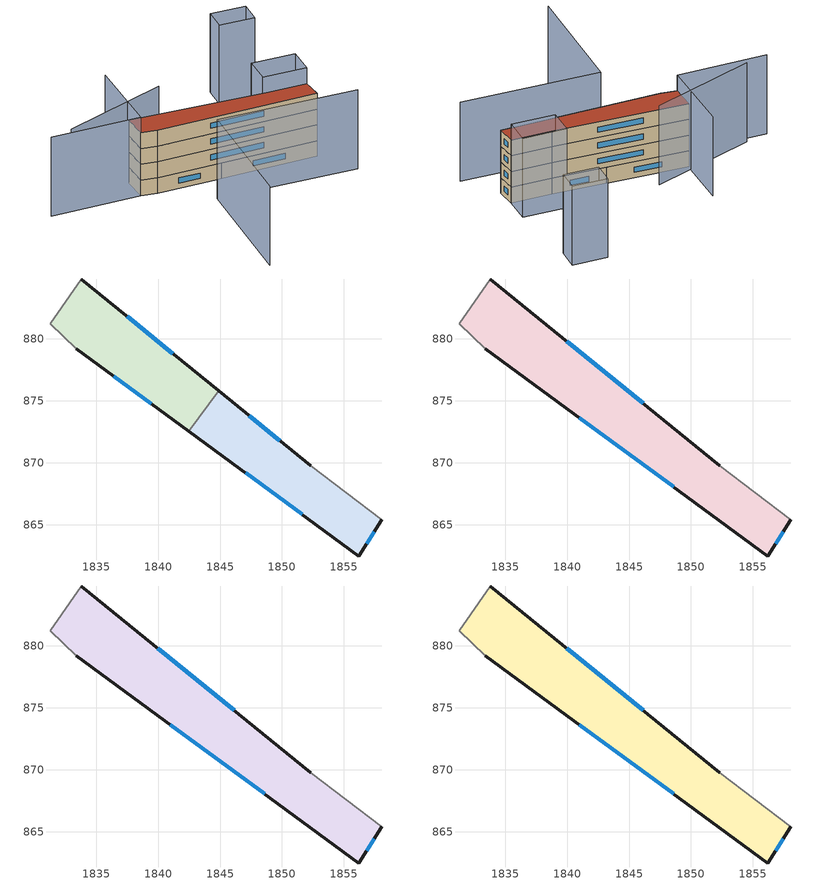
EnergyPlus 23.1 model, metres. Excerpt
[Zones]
3e1f99c0273f9184_F0_dwelling_0
 floor ground (EU_floor_Construction): 1844.89,875.8 1842.49,872.53 1833.37,879.22 1831.3,881.21 1833.79,884.84 z0
 wall outside (EU_wall_Construction): 1844.89,875.8 1833.79,884.84 / 1833.37,879.22 1842.49,872.53 z0:3
 wall adiabatic (EU_wall_Construction): 1833.79,884.84 1831.3,881.21 1833.37,879.22 z0:3
 wall to 3e1f99c0273f9184_F0_dwelling_1 (EU_wall_Construction): 1842.49,872.53 1844.89,875.8 z0:3
 window (EU_Window_Construction): 1841.19,878.81 1837.49,881.83 / 1836.41,876.99 1839.45,874.76 z1:2
3e1f99c0273f9184_F0_dwelling_1
 floor ground (EU_floor_Construction): 1852.32,869.76 1858.05,865.41 1856.22,862.47 1842.49,872.53 1844.89,875.8 z0
 wall outside (EU_wall_Construction): 1842.49,872.53 1856.22,862.47 1858.05,865.41 / 1852.32,869.76 1844.89,875.8 z0:3
 wall adiabatic (EU_wall_Construction): 1858.05,865.41 1852.32,869.76 z0:3
 window (EU_Window_Construction): 1847.06,869.18 1851.64,865.82 / 1849.84,871.77 1847.36,873.79 / 1856.83,863.45 1857.44,864.43 z1:2
3e1f99c0273f9184_F1_dwelling_0
 floor to 3e1f99c0273f9184_F0_dwelling_0 (EU_floor_Construction): 1844.89,875.8 1842.49,872.53 1833.37,879.22 1831.3,881.21 1833.79,884.84 z3
 floor to 3e1f99c0273f9184_F0_dwelling_1 (EU_floor_Construction): 1852.32,869.76 1858.05,865.41 1856.22,862.47 1842.49,872.53 1844.89,875.8 z3
 wall outside (EU_wall_Construction): 1833.37,879.22 1856.22,862.47 1858.05,865.41 / 1852.32,869.76 1833.79,884.84 z3:6
 wall adiabatic (EU_wall_Construction): 1833.79,884.84 1831.3,881.21 1833.37,879.22 / 1858.05,865.41 1852.32,869.76 z3:6
 window (EU_Window_Construction): 1840.99,873.63 1848.6,868.05 / 1846.14,874.78 1839.97,879.81 / 1856.83,863.45 1857.44,864.43 z4:5
3e1f99c0273f9184_F2_dwelling_0
 floor to 3e1f99c0273f9184_F1_dwelling_0 (EU_floor_Construction): 1852.32,869.76 1858.05,865.41 1856.22,862.47 1833.37,879.22 1831.3,881.21 1833.79,884.84 z6
 wall outside (EU_wall_Construction): 1833.37,879.22 1856.22,862.47 1858.05,865.41 / 1852.32,869.76 1833.79,884.84 z6:9
 wall adiabatic (EU_wall_Construction): 1833.79,884.84 1831.3,881.21 1833.37,879.22 / 1858.05,865.41 1852.32,869.76 z6:9
 window (EU_Window_Construction): 1840.99,873.63 1848.6,868.05 / 1846.14,874.78 1839.97,879.81 / 1856.83,863.45 1857.44,864.43 z7:8
3e1f99c0273f9184_F3_dwelling_0
 floor to 3e1f99c0273f9184_F2_dwelling_0 (EU_floor_Construction): 1852.32,869.76 1858.05,865.41 1856.22,862.47 1833.37,879.22 1831.3,881.21 1833.79,884.84 z9
 wall outside (EU_wall_Construction): 1833.37,879.22 1856.22,862.47 1858.05,865.41 / 1852.32,869.76 1833.79,884.84 z9:12
 wall adiabatic (EU_wall_Construction): 1833.79,884.84 1831.3,881.21 1833.37,879.22 / 1858.05,865.41 1852.32,869.76 z9:12
 window (EU_Window_Construction): 1840.99,873.63 1848.6,868.05 / 1846.14,874.78 1839.97,879.81 / 1856.83,863.45 1857.44,864.43 z10:11
 roof outside (EU_roof_Construction): 1856.22,862.47 1858.05,865.41 1852.32,869.76 1833.79,884.84 1831.3,881.21 1833.37,879.22 z12
shading: 1822.99,852.33 1836.67,869.97 / 1836.67,869.97 1856.19,854.82 / 1822.42,889.15 1841.11,883.47 / 1839.74,892.6 1831.3,881.21 / 1831.3,881.21 1818.55,890.65 / 1858.05,865.41 1851.87,870.09 / 1851.87,870.09 1854.79,873.94 / 1854.79,873.94 1860.97,869.25 / 1860.97,869.25 1858.05,865.41 / 1867.47,880.53 1862.55,884.4 / 1862.55,884.4 1864.95,887.45 / 1864.95,887.45 1869.87,883.58 / 1869.87,883.58 1867.47,880.53 z0:15
[Building]
EU S2 Campaign: North Axis=0; Terrain=City; Solar Distribution=FullExterior
[Site:Location]
Bologna: Latitude=44.5; Longitude=11.25; Time Zone=1; Elevation=37
[SizingPeriod:WeatherFileDays]
AnnualSizingPeriod: Begin Month=1; Begin Day of Month=1; End Month=12; End Day of Month=31; Day of Week for Start Day=Monday; Use Weather File Daylight Saving Period=No; Use Weather File Rain and Snow Indicators=No
[MATERIAL]
EU_InternalMass_Material: Roughness=MediumRough; Thickness=0.1; Conductivity=1; Density=1800; Specific Heat=900; Thermal Absorptance=0.9; Solar Absorptance=0.7; Visible Absorptance=0.7
[MATERIAL:NOMASS] Roughness=MediumRough; Thermal Absorptance=0.9; Solar Absorptance=0.7; Visible Absorptance=0.7
Name | Thermal Resistance
EU_wall_NoMass | 0.937881
EU_roof_NoMass | 0.548572
EU_floor_NoMass | 0.71348
[WINDOWMATERIAL:SIMPLEGLAZINGSYSTEM]
EU_Window_SimpleGlazing: UFactor=4.25633; Solar Heat Gain Coefficient=0.85; Visible Transmittance=0.85
[CONSTRUCTION]
EU_wall_Construction: EU_wall_NoMass
EU_roof_Construction: EU_roof_NoMass
EU_floor_Construction: EU_floor_NoMass
EU_InternalMass_Construction: EU_InternalMass_Material
EU_Window_Construction: EU_Window_SimpleGlazing
[ZONE] Type=1; Multiplier=1; Ceiling Height=autocalculate; Floor Area=autocalculate; Part of Total Floor Area=Yes
Name | Volume
3e1f99c0273f9184_F0_dwelling_0 | 186.722
3e1f99c0273f9184_F1_dwelling_0 | 373.44
3e1f99c0273f9184_F2_dwelling_0; 3e1f99c0273f9184_F3_dwelling_0 | 373.443
3e1f99c0273f9184_F0_dwelling_1 | 186.723
[INTERNALMASS] Construction=EU_InternalMass_Construction
Name | Zone or ZoneList | Surface Area
3e1f99c0273f9184_F0_dwelling_0_EU_InternalMass | 3e1f99c0273f9184_F0_dwelling_0 | 62.2408
3e1f99c0273f9184_F0_dwelling_1_EU_InternalMass | 3e1f99c0273f9184_F0_dwelling_1 | 62.2409
3e1f99c0273f9184_F1_dwelling_0_EU_InternalMass | 3e1f99c0273f9184_F1_dwelling_0 | 124.481
3e1f99c0273f9184_F2_dwelling_0_EU_InternalMass | 3e1f99c0273f9184_F2_dwelling_0 | 124.481
3e1f99c0273f9184_F3_dwelling_0_EU_InternalMass | 3e1f99c0273f9184_F3_dwelling_0 | 124.481
[OTHEREQUIPMENT] Fuel Type=Electricity; Design Level Calculation Method=Watts/Area; Power per Zone Floor Area=1; Fraction Latent=0; Fraction Radiant=0; Fraction Lost=0; Carbon Dioxide Generation Rate=0; EndUse Subcategory=EU_Step8_InternalGains
Name | Zone or ZoneList or Space or SpaceList | Schedule
EU_Step8_InternalGain_3e1f99c0273f9184_F0_dwelling_0_f000 | 3e1f99c0273f9184_F0_dwelling_0 | EU_Step8_GainSchedule_3e1f99c0273f9184_F0_dwelling_0_f000
EU_Step8_InternalGain_3e1f99c0273f9184_F0_dwelling_1_f000 | 3e1f99c0273f9184_F0_dwelling_1 | EU_Step8_GainSchedule_3e1f99c0273f9184_F0_dwelling_1_f000
EU_Step8_InternalGain_3e1f99c0273f9184_F1_dwelling_0_f000 | 3e1f99c0273f9184_F1_dwelling_0 | EU_Step8_GainSchedule_3e1f99c0273f9184_F1_dwelling_0_f000
EU_Step8_InternalGain_3e1f99c0273f9184_F2_dwelling_0_f000 | 3e1f99c0273f9184_F2_dwelling_0 | EU_Step8_GainSchedule_3e1f99c0273f9184_F2_dwelling_0_f000
EU_Step8_InternalGain_3e1f99c0273f9184_F3_dwelling_0_f000 | 3e1f99c0273f9184_F3_dwelling_0 | EU_Step8_GainSchedule_3e1f99c0273f9184_F3_dwelling_0_f000
[ZONEVENTILATION:DESIGNFLOWRATE] Schedule=EU_AlwaysOn; Design Flow Rate Calculation Method=AirChanges/Hour; Air Changes per Hour=0.687892; Ventilation Type=Natural; Fan Pressure Rise=0; Fan Total Efficiency=1; Constant Term Coefficient=1; Temperature Term Coefficient=0; Velocity Term Coefficient=0; Velocity Squared Term Coefficient=0; Minimum Indoor Temperature=-100; Maximum Indoor Temperature=100; Delta Temperature=-100; Minimum Outdoor Temperature=-100; Maximum Outdoor Temperature=100; Maximum Wind Speed=40
Name | Zone or ZoneList or Space or SpaceList
EU_ConstantAir_3e1f99c0273f9184_F0_dwelling_0 | 3e1f99c0273f9184_F0_dwelling_0
EU_ConstantAir_3e1f99c0273f9184_F0_dwelling_1 | 3e1f99c0273f9184_F0_dwelling_1
EU_ConstantAir_3e1f99c0273f9184_F1_dwelling_0 | 3e1f99c0273f9184_F1_dwelling_0
EU_ConstantAir_3e1f99c0273f9184_F2_dwelling_0 | 3e1f99c0273f9184_F2_dwelling_0
EU_ConstantAir_3e1f99c0273f9184_F3_dwelling_0 | 3e1f99c0273f9184_F3_dwelling_0
[HVACTEMPLATE:THERMOSTAT] Constant Heating Setpoint=20; Constant Cooling Setpoint=50
EU_HeatOnly_3e1f99c0273f9184_F0_dwelling_0; EU_HeatOnly_3e1f99c0273f9184_F0_dwelling_1; EU_HeatOnly_3e1f99c0273f9184_F1_dwelling_0; EU_HeatOnly_3e1f99c0273f9184_F2_dwelling_0; EU_HeatOnly_3e1f99c0273f9184_F3_dwelling_0
[HVACTEMPLATE:ZONE:IDEALLOADSAIRSYSTEM] System Availability Schedule=EU_AlwaysOn; Maximum Heating Supply Air Temperature=50; Minimum Cooling Supply Air Temperature=13; Maximum Heating Supply Air Humidity Ratio=0.0156; Minimum Cooling Supply Air Humidity Ratio=0.0077; Heating Limit=NoLimit; Cooling Limit=NoLimit; Heating Availability Schedule=EU_AlwaysOn; Cooling Availability Schedule=EU_CoolingOff; Dehumidification Control Type=ConstantSensibleHeatRatio; Cooling Sensible Heat Ratio=0.7; Dehumidification Setpoint=60; Humidification Control Type=None; Humidification Setpoint=30; Outdoor Air Method=None; Outdoor Air Flow Rate per Person=0.00944; Outdoor Air Flow Rate per Zone Floor Area=0; Outdoor Air Flow Rate per Zone=0; Demand Controlled Ventilation Type=None; Outdoor Air Economizer Type=NoEconomizer; Heat Recovery Type=None; Sensible Heat Recovery Effectiveness=0.7; Latent Heat Recovery Effectiveness=0.65
Name | Template Thermostat
3e1f99c0273f9184_F0_dwelling_0 | EU_HeatOnly_3e1f99c0273f9184_F0_dwelling_0
3e1f99c0273f9184_F0_dwelling_1 | EU_HeatOnly_3e1f99c0273f9184_F0_dwelling_1
3e1f99c0273f9184_F1_dwelling_0 | EU_HeatOnly_3e1f99c0273f9184_F1_dwelling_0
3e1f99c0273f9184_F2_dwelling_0 | EU_HeatOnly_3e1f99c0273f9184_F2_dwelling_0
3e1f99c0273f9184_F3_dwelling_0 | EU_HeatOnly_3e1f99c0273f9184_F3_dwelling_0
[SIZING:ZONE] Zone Cooling Design Supply Air Temperature Input Method=SupplyAirTemperature; Zone Cooling Design Supply Air Temperature=13; Zone Heating Design Supply Air Temperature Input Method=SupplyAirTemperature; Zone Heating Design Supply Air Temperature=50; Zone Cooling Design Supply Air Humidity Ratio=0.008; Zone Heating Design Supply Air Humidity Ratio=0.008; Cooling Design Air Flow Method=DesignDay; Cooling Design Air Flow Rate=0; Cooling Minimum Air Flow per Zone Floor Area=0.000762; Cooling Minimum Air Flow=0; Cooling Minimum Air Flow Fraction=0.2; Heating Design Air Flow Method=DesignDay; Heating Design Air Flow Rate=0; Heating Maximum Air Flow per Zone Floor Area=0.002032; Heating Maximum Air Flow=0.141576; Heating Maximum Air Flow Fraction=0.3; Account for Dedicated Outdoor Air System=No; Dedicated Outdoor Air System Control Strategy=NeutralSupplyAir; Dedicated Outdoor Air Low Setpoint Temperature for Design=autosize; Dedicated Outdoor Air High Setpoint Temperature for Design=autosize; Zone Load Sizing Method=Sensible Load Only No Latent Load; Zone Latent Cooling Design Supply Air Humidity Ratio Input Method=HumidityRatioDifference; Zone Cooling Design Supply Air Humidity Ratio Difference=0.005; Zone Latent Heating Design Supply Air Humidity Ratio Input Method=HumidityRatioDifference; Zone Humidification Design Supply Air Humidity Ratio Difference=0.005
3e1f99c0273f9184_F0_dwelling_0; 3e1f99c0273f9184_F0_dwelling_1; 3e1f99c0273f9184_F1_dwelling_0; 3e1f99c0273f9184_F2_dwelling_0; 3e1f99c0273f9184_F3_dwelling_0
[SCHEDULE:CONSTANT]
Name | Hourly Value
EU_AlwaysOn | 1
EU_CoolingOff | 0
[SCHEDULE:FILE] Column Number=1; Rows to Skip at Top=0; Number of Hours of Data=8760; Column Separator=Comma; Interpolate to Timestep=No; Minutes per Item=60; Adjust Schedule for Daylight Savings=Yes
Name | File
EU_Step8_GainSchedule_3e1f99c0273f9184_F0_dwelling_0_f000 | ../../schedules/3e1f99c0273f9184/3e1f99c0273f9184_F0_dwelling_0_f000_gain.csv
EU_Step8_GainSchedule_3e1f99c0273f9184_F0_dwelling_1_f000 | ../../schedules/3e1f99c0273f9184/3e1f99c0273f9184_F0_dwelling_1_f000_gain.csv
EU_Step8_GainSchedule_3e1f99c0273f9184_F1_dwelling_0_f000 | ../../schedules/3e1f99c0273f9184/3e1f99c0273f9184_F1_dwelling_0_f000_gain.csv
EU_Step8_GainSchedule_3e1f99c0273f9184_F2_dwelling_0_f000 | ../../schedules/3e1f99c0273f9184/3e1f99c0273f9184_F2_dwelling_0_f000_gain.csv
EU_Step8_GainSchedule_3e1f99c0273f9184_F3_dwelling_0_f000 | ../../schedules/3e1f99c0273f9184/3e1f99c0273f9184_F3_dwelling_0_f000_gain.csv
